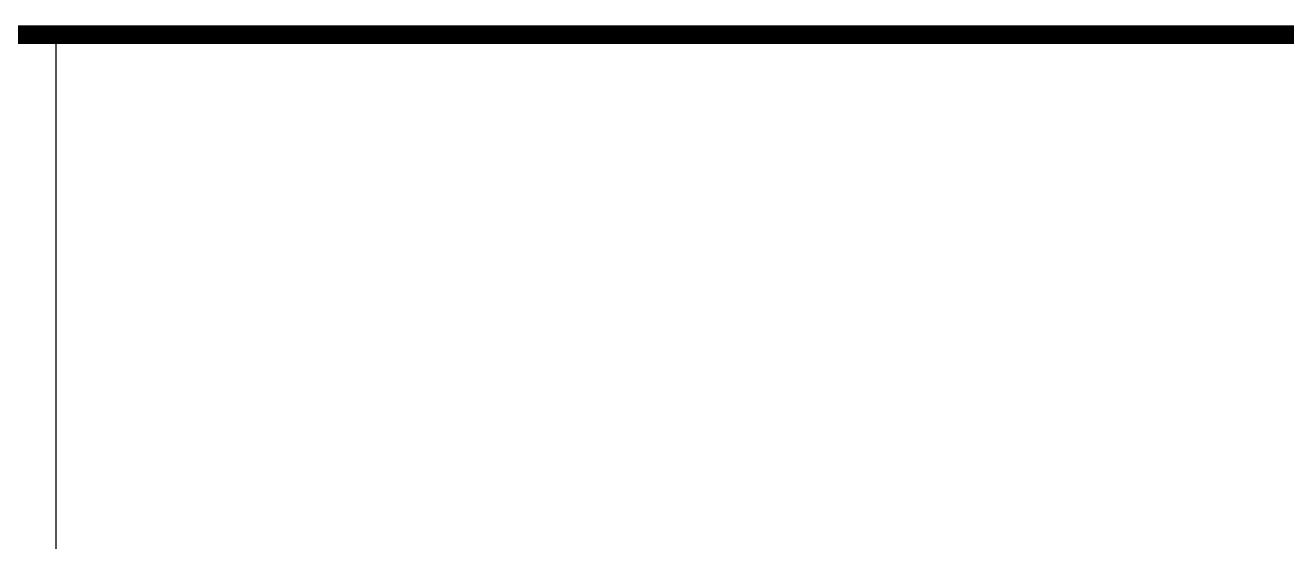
# Model space of a CAD drawing. Extents: x -124594 to 516503, y -3148 to 203159.
# Drawn here: x -109752 to -107328, y 145275 to 146267 of the extents above; entities that cross this region are included whole.
import ezdxf
from ezdxf.enums import TextEntityAlignment as Align

# ---------------------------------------------------------------- set-up
doc = ezdxf.new("R2010")
doc.units = 0
doc.header["$LTSCALE"] = 1000
doc.header["$MEASUREMENT"] = 0
doc.layers.add('图签目录', color=255, linetype='Continuous')
doc.layers.add('打印框线', color=7, linetype='Continuous')
doc.styles.get("Standard").update_dxf_attribs({"font": 'gbenor.shx', "bigfont": 'gbcbig.shx'})
doc.styles.add('宋体', font='宋体.ttf')

# ---------------------------------------------------------------- blocks, each defined once
blk = doc.blocks.new('ztwj01_202506190428')
blk.add_line((14900, 2500), (14900, 500))
at = {"const_width": 35.9}
blk.add_lwpolyline([(2500, 2500), (41500, 2500)], dxfattribs=at)
at = {"layer": '图签目录', "style": '宋体', "width": 0.8}
for tag, p in [('图纸编号', (40208.3, 2013)), ('图纸时间', (32025.4, 1027.6)), ('设计号', (35900, 1000))]:
    blk.add_attdef(tag, text='', height=300, dxfattribs=at).set_placement(p, align=Align.MIDDLE)
at = {"layer": '图签目录', "lineweight": 30, "width": 0.8, "flags": 104}
for tag, p in [('工程名称', (25900, 1992)), ('图纸名称', (33900, 2000)), ('建设单位', (17900, 1966.4))]:
    blk.add_attdef(tag, text='', height=300, dxfattribs=at).set_placement(p, align=Align.MIDDLE_CENTER)
at = {"layer": '图签目录', "style": '宋体', "width": 0.8}
for tag, p in [('65', (37896.6, 864.2)), ('3', (40196.8, 846.9))]:
    blk.add_attdef(tag, text='', height=300, dxfattribs=at).set_placement(p, align=Align.CENTER)

msp = doc.modelspace()

# ---------------------------------------------------------------- block references
at = {"layer": '打印框线'}
msp.add_blockref('ztwj01_202506190428', (-124593.5, 143749), dxfattribs=at)

doc.saveas('drawing.dxf')
